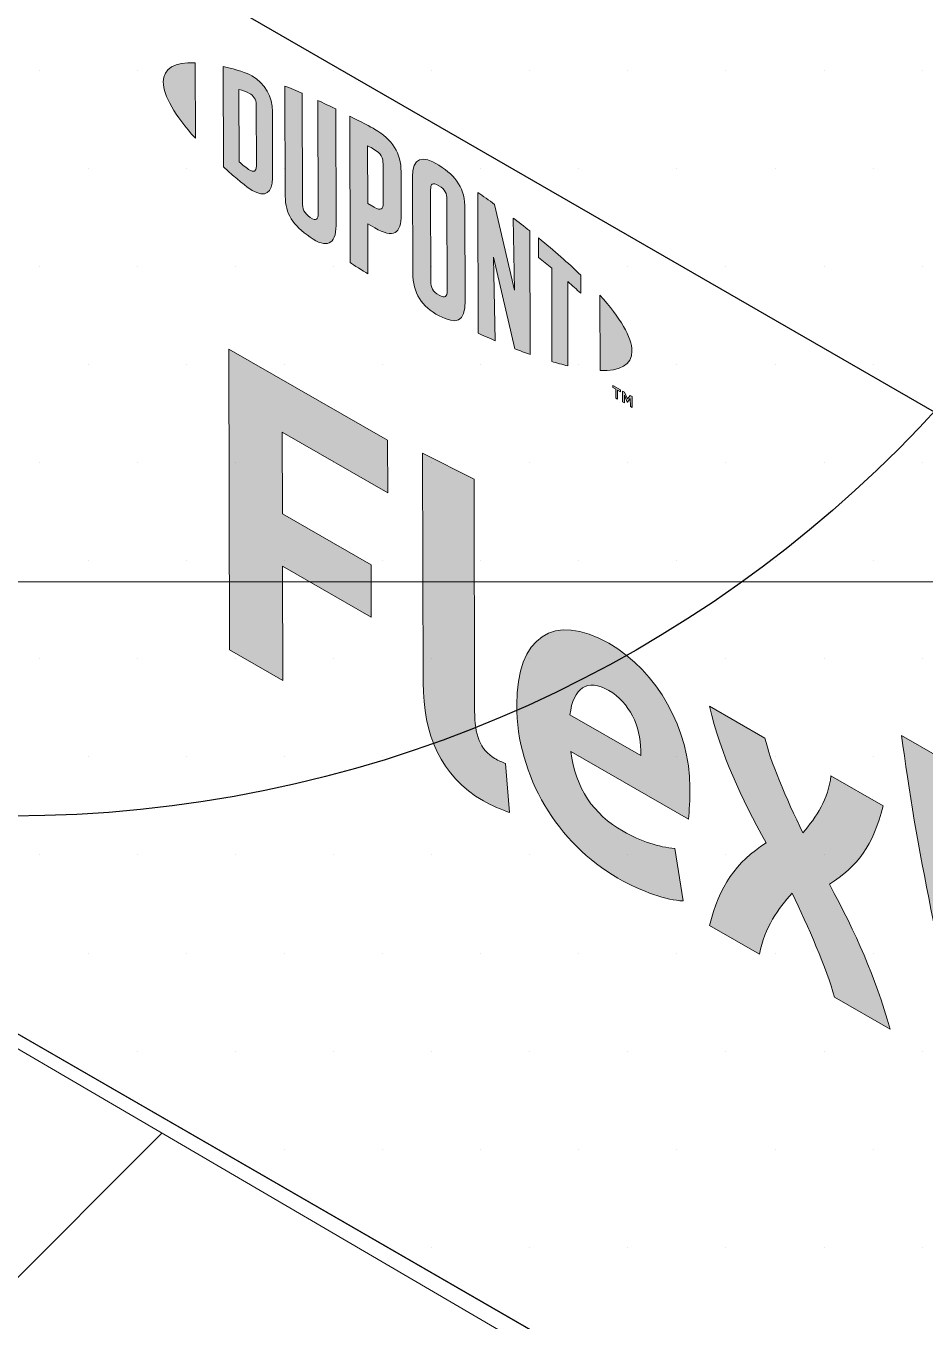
# Model space of a CAD drawing. Extents: x -1337 to 5791, y -3809 to 1769.
# Drawn here: x 1149.75 to 1162.13, y -2810.76 to -2792.93 of the extents above; entities that cross this region are included whole.
import ezdxf

# ---------------------------------------------------------------- set-up
doc = ezdxf.new("R2010")
doc.units = 0
doc.header["$MEASUREMENT"] = 0
for name, color, linetype, lineweight in [('.ATI-HATCH', 7, 'Continuous', 0), ('G-ANNO-TTLB', 7, 'Continuous', 0), ('Layer 12', 7, 'Continuous', 0), ('TYVEK', 7, 'Continuous', 0)]:
    doc.layers.add(name, color=color, linetype=linetype, lineweight=lineweight)

# ---------------------------------------------------------------- blocks, each defined once
blk = doc.blocks.new('Block_96')
at = {"layer": '.ATI-HATCH'}
for points, knots in [([(1134.185, -2787.494), (1134.185, -2793.927), (1137.618, -2799.871), (1143.19, -2803.085), (1143.19, -2803.085), (1183.332, -2826.243), (1183.332, -2826.243), (1183.332, -2826.243), (1183.336, -2810.406), (1183.336, -2810.406), (1183.336, -2810.406), (1152.184, -2792.434), (1152.184, -2792.434), (1152.184, -2792.434), (1152.184, -2770.574), (1152.184, -2770.574), (1152.184, -2770.574), (1134.185, -2760.183), (1134.185, -2760.183), (1134.185, -2760.183), (1134.185, -2787.494), (1134.185, -2787.494)], [0, 0, 0, 0, 1, 1, 1, 2, 2, 2, 3, 3, 3, 4, 4, 4, 5, 5, 5, 6, 6, 6, 7, 7, 7, 7]), ([(1183.342, -2791.27), (1183.342, -2791.27), (1168.694, -2782.82), (1168.694, -2782.82), (1168.694, -2782.82), (1152.184, -2792.434), (1152.184, -2792.434), (1152.184, -2792.434), (1183.336, -2810.406), (1183.336, -2810.406), (1183.336, -2810.406), (1183.342, -2791.27), (1183.342, -2791.27)], [0, 0, 0, 0, 1, 1, 1, 2, 2, 2, 3, 3, 3, 4, 4, 4, 4])]:
    blk.add_open_spline(points, degree=3, knots=knots, dxfattribs=at)
at = {"layer": '.ATI-HATCH', "color": 8, "lineweight": 0, "true_color": 0x808080}
for points in [[(1149.939, -2793.544), (1149.939, -2793.544), (1149.939, -2793.544), (1149.939, -2793.544)], [(1151.289, -2793.544), (1151.289, -2793.544), (1151.289, -2793.544), (1151.289, -2793.544)], [(1152.639, -2793.544), (1152.639, -2793.544), (1152.639, -2793.544), (1152.639, -2793.544)], [(1153.989, -2793.544), (1153.989, -2793.544), (1153.989, -2793.544), (1153.989, -2793.544)], [(1155.339, -2793.544), (1155.339, -2793.544), (1155.339, -2793.544), (1155.339, -2793.544)], [(1156.689, -2793.544), (1156.689, -2793.544), (1156.689, -2793.544), (1156.689, -2793.544)], [(1158.039, -2793.544), (1158.039, -2793.544), (1158.039, -2793.544), (1158.039, -2793.544)], [(1159.389, -2793.544), (1159.389, -2793.544), (1159.389, -2793.544), (1159.389, -2793.544)], [(1160.739, -2793.544), (1160.739, -2793.544), (1160.739, -2793.544), (1160.739, -2793.544)], [(1162.089, -2793.544), (1162.089, -2793.544), (1162.089, -2793.544), (1162.089, -2793.544)], [(1150.614, -2794.894), (1150.614, -2794.894), (1150.614, -2794.894), (1150.614, -2794.894)], [(1151.964, -2794.894), (1151.964, -2794.894), (1151.964, -2794.894), (1151.964, -2794.894)], [(1153.314, -2794.894), (1153.314, -2794.894), (1153.314, -2794.894), (1153.314, -2794.894)], [(1154.664, -2794.894), (1154.664, -2794.894), (1154.664, -2794.894), (1154.664, -2794.894)], [(1156.014, -2794.894), (1156.014, -2794.894), (1156.014, -2794.894), (1156.014, -2794.894)], [(1157.364, -2794.894), (1157.364, -2794.894), (1157.364, -2794.894), (1157.364, -2794.894)], [(1158.714, -2794.894), (1158.714, -2794.894), (1158.714, -2794.894), (1158.714, -2794.894)], [(1160.064, -2794.894), (1160.064, -2794.894), (1160.064, -2794.894), (1160.064, -2794.894)], [(1161.414, -2794.894), (1161.414, -2794.894), (1161.414, -2794.894), (1161.414, -2794.894)], [(1149.939, -2796.244), (1149.939, -2796.244), (1149.939, -2796.244), (1149.939, -2796.244)], [(1151.289, -2796.244), (1151.289, -2796.244), (1151.289, -2796.244), (1151.289, -2796.244)], [(1152.639, -2796.244), (1152.639, -2796.244), (1152.639, -2796.244), (1152.639, -2796.244)], [(1153.989, -2796.244), (1153.989, -2796.244), (1153.989, -2796.244), (1153.989, -2796.244)], [(1155.339, -2796.244), (1155.339, -2796.244), (1155.339, -2796.244), (1155.339, -2796.244)], [(1156.689, -2796.244), (1156.689, -2796.244), (1156.689, -2796.244), (1156.689, -2796.244)], [(1158.039, -2796.244), (1158.039, -2796.244), (1158.039, -2796.244), (1158.039, -2796.244)], [(1159.389, -2796.244), (1159.389, -2796.244), (1159.389, -2796.244), (1159.389, -2796.244)], [(1160.739, -2796.244), (1160.739, -2796.244), (1160.739, -2796.244), (1160.739, -2796.244)], [(1162.089, -2796.244), (1162.089, -2796.244), (1162.089, -2796.244), (1162.089, -2796.244)], [(1150.614, -2797.594), (1150.614, -2797.594), (1150.614, -2797.594), (1150.614, -2797.594)], [(1151.964, -2797.594), (1151.964, -2797.594), (1151.964, -2797.594), (1151.964, -2797.594)], [(1153.314, -2797.594), (1153.314, -2797.594), (1153.314, -2797.594), (1153.314, -2797.594)], [(1154.664, -2797.594), (1154.664, -2797.594), (1154.664, -2797.594), (1154.664, -2797.594)], [(1156.014, -2797.594), (1156.014, -2797.594), (1156.014, -2797.594), (1156.014, -2797.594)], [(1157.364, -2797.594), (1157.364, -2797.594), (1157.364, -2797.594), (1157.364, -2797.594)], [(1158.714, -2797.594), (1158.714, -2797.594), (1158.714, -2797.594), (1158.714, -2797.594)], [(1160.064, -2797.594), (1160.064, -2797.594), (1160.064, -2797.594), (1160.064, -2797.594)], [(1161.414, -2797.594), (1161.414, -2797.594), (1161.414, -2797.594), (1161.414, -2797.594)], [(1149.939, -2798.944), (1149.939, -2798.944), (1149.939, -2798.944), (1149.939, -2798.944)], [(1151.289, -2798.944), (1151.289, -2798.944), (1151.289, -2798.944), (1151.289, -2798.944)], [(1152.639, -2798.944), (1152.639, -2798.944), (1152.639, -2798.944), (1152.639, -2798.944)], [(1153.989, -2798.944), (1153.989, -2798.944), (1153.989, -2798.944), (1153.989, -2798.944)], [(1155.339, -2798.944), (1155.339, -2798.944), (1155.339, -2798.944), (1155.339, -2798.944)], [(1156.689, -2798.944), (1156.689, -2798.944), (1156.689, -2798.944), (1156.689, -2798.944)], [(1158.039, -2798.944), (1158.039, -2798.944), (1158.039, -2798.944), (1158.039, -2798.944)], [(1159.389, -2798.944), (1159.389, -2798.944), (1159.389, -2798.944), (1159.389, -2798.944)], [(1160.739, -2798.944), (1160.739, -2798.944), (1160.739, -2798.944), (1160.739, -2798.944)], [(1162.089, -2798.944), (1162.089, -2798.944), (1162.089, -2798.944), (1162.089, -2798.944)], [(1150.614, -2800.294), (1150.614, -2800.294), (1150.614, -2800.294), (1150.614, -2800.294)], [(1151.964, -2800.294), (1151.964, -2800.294), (1151.964, -2800.294), (1151.964, -2800.294)], [(1153.314, -2800.294), (1153.314, -2800.294), (1153.314, -2800.294), (1153.314, -2800.294)], [(1154.664, -2800.294), (1154.664, -2800.294), (1154.664, -2800.294), (1154.664, -2800.294)], [(1156.014, -2800.294), (1156.014, -2800.294), (1156.014, -2800.294), (1156.014, -2800.294)], [(1157.364, -2800.294), (1157.364, -2800.294), (1157.364, -2800.294), (1157.364, -2800.294)], [(1158.714, -2800.294), (1158.714, -2800.294), (1158.714, -2800.294), (1158.714, -2800.294)], [(1160.064, -2800.294), (1160.064, -2800.294), (1160.064, -2800.294), (1160.064, -2800.294)], [(1161.414, -2800.294), (1161.414, -2800.294), (1161.414, -2800.294), (1161.414, -2800.294)], [(1149.939, -2801.644), (1149.939, -2801.644), (1149.939, -2801.644), (1149.939, -2801.644)], [(1151.289, -2801.644), (1151.289, -2801.644), (1151.289, -2801.644), (1151.289, -2801.644)], [(1152.639, -2801.644), (1152.639, -2801.644), (1152.639, -2801.644), (1152.639, -2801.644)], [(1153.989, -2801.644), (1153.989, -2801.644), (1153.989, -2801.644), (1153.989, -2801.644)], [(1155.339, -2801.644), (1155.339, -2801.644), (1155.339, -2801.644), (1155.339, -2801.644)], [(1156.689, -2801.644), (1156.689, -2801.644), (1156.689, -2801.644), (1156.689, -2801.644)], [(1158.039, -2801.644), (1158.039, -2801.644), (1158.039, -2801.644), (1158.039, -2801.644)], [(1159.389, -2801.644), (1159.389, -2801.644), (1159.389, -2801.644), (1159.389, -2801.644)], [(1160.739, -2801.644), (1160.739, -2801.644), (1160.739, -2801.644), (1160.739, -2801.644)], [(1162.089, -2801.644), (1162.089, -2801.644), (1162.089, -2801.644), (1162.089, -2801.644)], [(1150.614, -2802.994), (1150.614, -2802.994), (1150.614, -2802.994), (1150.614, -2802.994)], [(1151.964, -2802.994), (1151.964, -2802.994), (1151.964, -2802.994), (1151.964, -2802.994)], [(1153.314, -2802.994), (1153.314, -2802.994), (1153.314, -2802.994), (1153.314, -2802.994)], [(1154.664, -2802.994), (1154.664, -2802.994), (1154.664, -2802.994), (1154.664, -2802.994)], [(1156.014, -2802.994), (1156.014, -2802.994), (1156.014, -2802.994), (1156.014, -2802.994)], [(1157.364, -2802.994), (1157.364, -2802.994), (1157.364, -2802.994), (1157.364, -2802.994)], [(1158.714, -2802.994), (1158.714, -2802.994), (1158.714, -2802.994), (1158.714, -2802.994)], [(1160.064, -2802.994), (1160.064, -2802.994), (1160.064, -2802.994), (1160.064, -2802.994)], [(1161.414, -2802.994), (1161.414, -2802.994), (1161.414, -2802.994), (1161.414, -2802.994)], [(1149.939, -2804.344), (1149.939, -2804.344), (1149.939, -2804.344), (1149.939, -2804.344)], [(1151.289, -2804.344), (1151.289, -2804.344), (1151.289, -2804.344), (1151.289, -2804.344)], [(1152.639, -2804.344), (1152.639, -2804.344), (1152.639, -2804.344), (1152.639, -2804.344)], [(1153.989, -2804.344), (1153.989, -2804.344), (1153.989, -2804.344), (1153.989, -2804.344)], [(1155.339, -2804.344), (1155.339, -2804.344), (1155.339, -2804.344), (1155.339, -2804.344)], [(1156.689, -2804.344), (1156.689, -2804.344), (1156.689, -2804.344), (1156.689, -2804.344)], [(1158.039, -2804.344), (1158.039, -2804.344), (1158.039, -2804.344), (1158.039, -2804.344)], [(1159.389, -2804.344), (1159.389, -2804.344), (1159.389, -2804.344), (1159.389, -2804.344)], [(1160.739, -2804.344), (1160.739, -2804.344), (1160.739, -2804.344), (1160.739, -2804.344)], [(1162.089, -2804.344), (1162.089, -2804.344), (1162.089, -2804.344), (1162.089, -2804.344)], [(1150.614, -2805.694), (1150.614, -2805.694), (1150.614, -2805.694), (1150.614, -2805.694)], [(1151.964, -2805.694), (1151.964, -2805.694), (1151.964, -2805.694), (1151.964, -2805.694)], [(1153.314, -2805.694), (1153.314, -2805.694), (1153.314, -2805.694), (1153.314, -2805.694)], [(1154.664, -2805.694), (1154.664, -2805.694), (1154.664, -2805.694), (1154.664, -2805.694)], [(1156.014, -2805.694), (1156.014, -2805.694), (1156.014, -2805.694), (1156.014, -2805.694)], [(1157.364, -2805.694), (1157.364, -2805.694), (1157.364, -2805.694), (1157.364, -2805.694)], [(1158.714, -2805.694), (1158.714, -2805.694), (1158.714, -2805.694), (1158.714, -2805.694)], [(1160.064, -2805.694), (1160.064, -2805.694), (1160.064, -2805.694), (1160.064, -2805.694)], [(1161.414, -2805.694), (1161.414, -2805.694), (1161.414, -2805.694), (1161.414, -2805.694)], [(1151.289, -2807.044), (1151.289, -2807.044), (1151.289, -2807.044), (1151.289, -2807.044)], [(1152.639, -2807.044), (1152.639, -2807.044), (1152.639, -2807.044), (1152.639, -2807.044)], [(1153.989, -2807.044), (1153.989, -2807.044), (1153.989, -2807.044), (1153.989, -2807.044)], [(1155.339, -2807.044), (1155.339, -2807.044), (1155.339, -2807.044), (1155.339, -2807.044)], [(1156.689, -2807.044), (1156.689, -2807.044), (1156.689, -2807.044), (1156.689, -2807.044)], [(1158.039, -2807.044), (1158.039, -2807.044), (1158.039, -2807.044), (1158.039, -2807.044)], [(1159.389, -2807.044), (1159.389, -2807.044), (1159.389, -2807.044), (1159.389, -2807.044)], [(1160.739, -2807.044), (1160.739, -2807.044), (1160.739, -2807.044), (1160.739, -2807.044)], [(1162.089, -2807.044), (1162.089, -2807.044), (1162.089, -2807.044), (1162.089, -2807.044)], [(1153.314, -2808.394), (1153.314, -2808.394), (1153.314, -2808.394), (1153.314, -2808.394)], [(1154.664, -2808.394), (1154.664, -2808.394), (1154.664, -2808.394), (1154.664, -2808.394)], [(1156.014, -2808.394), (1156.014, -2808.394), (1156.014, -2808.394), (1156.014, -2808.394)], [(1157.364, -2808.394), (1157.364, -2808.394), (1157.364, -2808.394), (1157.364, -2808.394)], [(1158.714, -2808.394), (1158.714, -2808.394), (1158.714, -2808.394), (1158.714, -2808.394)], [(1160.064, -2808.394), (1160.064, -2808.394), (1160.064, -2808.394), (1160.064, -2808.394)], [(1161.414, -2808.394), (1161.414, -2808.394), (1161.414, -2808.394), (1161.414, -2808.394)], [(1155.339, -2809.744), (1155.339, -2809.744), (1155.339, -2809.744), (1155.339, -2809.744)], [(1156.689, -2809.744), (1156.689, -2809.744), (1156.689, -2809.744), (1156.689, -2809.744)], [(1158.039, -2809.744), (1158.039, -2809.744), (1158.039, -2809.744), (1158.039, -2809.744)], [(1159.389, -2809.744), (1159.389, -2809.744), (1159.389, -2809.744), (1159.389, -2809.744)], [(1160.739, -2809.744), (1160.739, -2809.744), (1160.739, -2809.744), (1160.739, -2809.744)], [(1162.089, -2809.744), (1162.089, -2809.744), (1162.089, -2809.744), (1162.089, -2809.744)]]:
    blk.add_open_spline(points, degree=3, dxfattribs=at)
blk = doc.blocks.new('Block_435')
at = {"layer": 'TYVEK', "true_color": 0x003b71, "transparency": 33554687}
h = blk.add_hatch(color=156, dxfattribs=at)
h.dxf.hatch_style = 2
edge = h.paths.add_edge_path()
edge.add_spline(control_points=[(1152.556, -2801.522), (1152.556, -2801.522), (1152.546, -2797.382), (1152.546, -2797.382), (1152.546, -2797.382), (1154.732, -2798.636), (1154.732, -2798.636), (1154.732, -2798.636), (1154.733, -2799.358), (1154.733, -2799.358), (1154.733, -2799.358), (1153.282, -2798.524), (1153.282, -2798.524), (1153.282, -2798.524), (1153.284, -2799.648), (1153.284, -2799.648), (1153.284, -2799.648), (1154.505, -2800.349), (1154.505, -2800.349), (1154.505, -2800.349), (1154.507, -2801.071), (1154.507, -2801.071), (1154.507, -2801.071), (1153.286, -2800.37), (1153.286, -2800.37), (1153.286, -2800.37), (1153.29, -2801.944), (1153.29, -2801.944), (1153.29, -2801.944), (1152.556, -2801.522), (1152.556, -2801.522)], knot_values=[0, 0, 0, 0, 1, 1, 1, 2, 2, 2, 3, 3, 3, 4, 4, 4, 5, 5, 5, 6, 6, 6, 7, 7, 7, 8, 8, 8, 9, 9, 9, 10, 10, 10, 10], degree=3, periodic=0)
h = blk.add_hatch(color=156, dxfattribs=at)
h.dxf.hatch_style = 2
edge = h.paths.add_edge_path()
edge.add_spline(control_points=[(1155.929, -2802.366), (1155.93, -2802.686), (1156.002, -2802.898), (1156.208, -2803.016), (1156.259, -2803.046), (1156.31, -2803.069), (1156.356, -2803.084), (1156.356, -2803.084), (1156.409, -2803.758), (1156.409, -2803.758), (1156.312, -2803.726), (1156.153, -2803.658), (1156.05, -2803.599), (1155.46, -2803.26), (1155.223, -2802.681), (1155.221, -2801.971), (1155.221, -2801.971), (1155.214, -2798.813), (1155.214, -2798.813), (1155.214, -2798.813), (1155.922, -2799.172), (1155.922, -2799.172), (1155.922, -2799.172), (1155.929, -2802.366), (1155.929, -2802.366)], knot_values=[0, 0, 0, 0, 1, 1, 1, 2, 2, 2, 3, 3, 3, 4, 4, 4, 5, 5, 5, 6, 6, 6, 7, 7, 7, 8, 8, 8, 8], degree=3, periodic=0)
h = blk.add_hatch(color=156, dxfattribs=at)
h.dxf.hatch_style = 2
edge = h.paths.add_edge_path()
edge.add_spline(control_points=[(1157.241, -2802.416), (1157.241, -2802.416), (1158.216, -2802.976), (1158.216, -2802.976), (1158.216, -2802.976), (1158.215, -2802.905), (1158.215, -2802.905), (1158.215, -2802.573), (1158.06, -2802.243), (1157.778, -2802.081), (1157.48, -2801.91), (1157.286, -2802.04), (1157.241, -2802.416)], knot_values=[0, 0, 0, 0, 1, 1, 1, 2, 2, 2, 3, 3, 3, 4, 4, 4, 4], degree=3, periodic=0)
edge = h.paths.add_edge_path()
edge.add_spline(control_points=[(1158.799, -2804.977), (1158.574, -2804.965), (1158.241, -2804.857), (1157.902, -2804.662), (1157.076, -2804.188), (1156.51, -2803.261), (1156.508, -2802.279), (1156.506, -2801.338), (1157.022, -2800.997), (1157.776, -2801.43), (1158.448, -2801.816), (1158.891, -2802.619), (1158.893, -2803.412), (1158.893, -2803.589), (1158.883, -2803.737), (1158.873, -2803.85), (1158.873, -2803.85), (1157.252, -2802.919), (1157.252, -2802.919), (1157.32, -2803.43), (1157.562, -2803.782), (1157.972, -2804.017), (1158.224, -2804.162), (1158.465, -2804.235), (1158.685, -2804.255), (1158.685, -2804.255), (1158.799, -2804.977), (1158.799, -2804.977)], knot_values=[0, 0, 0, 0, 1, 1, 1, 2, 2, 2, 3, 3, 3, 4, 4, 4, 5, 5, 5, 6, 6, 6, 7, 7, 7, 8, 8, 8, 9, 9, 9, 9], degree=3, periodic=0)
h = blk.add_hatch(color=156, dxfattribs=at)
h.dxf.hatch_style = 2
edge = h.paths.add_edge_path()
edge.add_spline(control_points=[(1159.94, -2804.178), (1159.595, -2803.543), (1159.322, -2802.979), (1159.162, -2802.296), (1159.162, -2802.296), (1159.926, -2802.735), (1159.926, -2802.735), (1159.993, -2803.039), (1160.22, -2803.571), (1160.447, -2804.038), (1160.636, -2803.822), (1160.799, -2803.567), (1160.834, -2803.256), (1160.834, -2803.256), (1161.552, -2803.669), (1161.552, -2803.669), (1161.42, -2804.207), (1161.196, -2804.509), (1160.812, -2804.744), (1161.183, -2805.435), (1161.435, -2805.994), (1161.647, -2806.741), (1161.647, -2806.741), (1160.883, -2806.303), (1160.883, -2806.303), (1160.774, -2805.909), (1160.516, -2805.319), (1160.3, -2804.869), (1160.106, -2805.083), (1159.922, -2805.332), (1159.851, -2805.711), (1159.851, -2805.711), (1159.164, -2805.316), (1159.164, -2805.316), (1159.291, -2804.774), (1159.531, -2804.44), (1159.94, -2804.178)], knot_values=[0, 0, 0, 0, 1, 1, 1, 2, 2, 2, 3, 3, 3, 4, 4, 4, 5, 5, 5, 6, 6, 6, 7, 7, 7, 8, 8, 8, 9, 9, 9, 10, 10, 10, 11, 11, 11, 12, 12, 12, 12], degree=3, periodic=0)
h = blk.add_hatch(color=156, dxfattribs=at)
h.dxf.hatch_style = 2
edge = h.paths.add_edge_path()
edge.add_spline(control_points=[(1165.941, -2805.072), (1165.941, -2805.072), (1166.69, -2805.502), (1166.69, -2805.502), (1166.499, -2806.768), (1166.164, -2808.2), (1165.731, -2809.086), (1165.731, -2809.086), (1164.925, -2808.623), (1164.925, -2808.623), (1164.672, -2807.74), (1164.444, -2806.741), (1164.252, -2805.661), (1164.059, -2806.52), (1163.841, -2807.263), (1163.586, -2807.855), (1163.586, -2807.855), (1162.781, -2807.392), (1162.781, -2807.392), (1162.367, -2806.021), (1161.999, -2804.185), (1161.806, -2802.698), (1161.806, -2802.698), (1162.55, -2803.125), (1162.55, -2803.125), (1162.712, -2804.464), (1163.003, -2806.031), (1163.215, -2806.844), (1163.434, -2806.279), (1163.774, -2805.115), (1163.92, -2803.911), (1163.92, -2803.911), (1164.576, -2804.288), (1164.576, -2804.288), (1164.733, -2805.666), (1165.07, -2807.218), (1165.298, -2808.04), (1165.501, -2807.466), (1165.79, -2806.231), (1165.941, -2805.072)], knot_values=[0, 0, 0, 0, 1, 1, 1, 2, 2, 2, 3, 3, 3, 4, 4, 4, 5, 5, 5, 6, 6, 6, 7, 7, 7, 8, 8, 8, 9, 9, 9, 10, 10, 10, 11, 11, 11, 12, 12, 12, 13, 13, 13, 13], degree=3, periodic=0)
at = {"layer": 'TYVEK'}
for points, knots in [([(1152.556, -2801.522), (1152.556, -2801.522), (1152.546, -2797.382), (1152.546, -2797.382), (1152.546, -2797.382), (1154.732, -2798.636), (1154.732, -2798.636), (1154.732, -2798.636), (1154.733, -2799.358), (1154.733, -2799.358), (1154.733, -2799.358), (1153.282, -2798.524), (1153.282, -2798.524), (1153.282, -2798.524), (1153.284, -2799.648), (1153.284, -2799.648), (1153.284, -2799.648), (1154.505, -2800.349), (1154.505, -2800.349), (1154.505, -2800.349), (1154.507, -2801.071), (1154.507, -2801.071), (1154.507, -2801.071), (1153.286, -2800.37), (1153.286, -2800.37), (1153.286, -2800.37), (1153.29, -2801.944), (1153.29, -2801.944), (1153.29, -2801.944), (1152.556, -2801.522), (1152.556, -2801.522)], [0, 0, 0, 0, 1, 1, 1, 2, 2, 2, 3, 3, 3, 4, 4, 4, 5, 5, 5, 6, 6, 6, 7, 7, 7, 8, 8, 8, 9, 9, 9, 10, 10, 10, 10]), ([(1155.929, -2802.366), (1155.93, -2802.686), (1156.002, -2802.898), (1156.208, -2803.016), (1156.259, -2803.046), (1156.31, -2803.069), (1156.356, -2803.084), (1156.356, -2803.084), (1156.409, -2803.758), (1156.409, -2803.758), (1156.312, -2803.726), (1156.153, -2803.658), (1156.05, -2803.599), (1155.46, -2803.26), (1155.223, -2802.681), (1155.221, -2801.971), (1155.221, -2801.971), (1155.214, -2798.813), (1155.214, -2798.813), (1155.214, -2798.813), (1155.922, -2799.172), (1155.922, -2799.172), (1155.922, -2799.172), (1155.929, -2802.366), (1155.929, -2802.366)], [0, 0, 0, 0, 1, 1, 1, 2, 2, 2, 3, 3, 3, 4, 4, 4, 5, 5, 5, 6, 6, 6, 7, 7, 7, 8, 8, 8, 8]), ([(1158.799, -2804.977), (1158.574, -2804.965), (1158.241, -2804.857), (1157.902, -2804.662), (1157.076, -2804.188), (1156.51, -2803.261), (1156.508, -2802.279), (1156.506, -2801.338), (1157.022, -2800.997), (1157.776, -2801.43), (1158.448, -2801.816), (1158.891, -2802.619), (1158.893, -2803.412), (1158.893, -2803.589), (1158.883, -2803.737), (1158.873, -2803.85), (1158.873, -2803.85), (1157.252, -2802.919), (1157.252, -2802.919), (1157.32, -2803.43), (1157.562, -2803.782), (1157.972, -2804.017), (1158.224, -2804.162), (1158.465, -2804.235), (1158.685, -2804.255), (1158.685, -2804.255), (1158.799, -2804.977), (1158.799, -2804.977)], [0, 0, 0, 0, 1, 1, 1, 2, 2, 2, 3, 3, 3, 4, 4, 4, 5, 5, 5, 6, 6, 6, 7, 7, 7, 8, 8, 8, 9, 9, 9, 9]), ([(1157.241, -2802.416), (1157.241, -2802.416), (1158.216, -2802.976), (1158.216, -2802.976), (1158.216, -2802.976), (1158.215, -2802.905), (1158.215, -2802.905), (1158.215, -2802.573), (1158.06, -2802.243), (1157.778, -2802.081), (1157.48, -2801.91), (1157.286, -2802.04), (1157.241, -2802.416)], [0, 0, 0, 0, 1, 1, 1, 2, 2, 2, 3, 3, 3, 4, 4, 4, 4]), ([(1159.94, -2804.178), (1159.595, -2803.543), (1159.322, -2802.979), (1159.162, -2802.296), (1159.162, -2802.296), (1159.926, -2802.735), (1159.926, -2802.735), (1159.993, -2803.039), (1160.22, -2803.571), (1160.447, -2804.038), (1160.636, -2803.822), (1160.799, -2803.567), (1160.834, -2803.256), (1160.834, -2803.256), (1161.552, -2803.669), (1161.552, -2803.669), (1161.42, -2804.207), (1161.196, -2804.509), (1160.812, -2804.744), (1161.183, -2805.435), (1161.435, -2805.994), (1161.647, -2806.741), (1161.647, -2806.741), (1160.883, -2806.303), (1160.883, -2806.303), (1160.774, -2805.909), (1160.516, -2805.319), (1160.3, -2804.869), (1160.106, -2805.083), (1159.922, -2805.332), (1159.851, -2805.711), (1159.851, -2805.711), (1159.164, -2805.316), (1159.164, -2805.316), (1159.291, -2804.774), (1159.531, -2804.44), (1159.94, -2804.178)], [0, 0, 0, 0, 1, 1, 1, 2, 2, 2, 3, 3, 3, 4, 4, 4, 5, 5, 5, 6, 6, 6, 7, 7, 7, 8, 8, 8, 9, 9, 9, 10, 10, 10, 11, 11, 11, 12, 12, 12, 12]), ([(1165.941, -2805.072), (1165.941, -2805.072), (1166.69, -2805.502), (1166.69, -2805.502), (1166.499, -2806.768), (1166.164, -2808.2), (1165.731, -2809.086), (1165.731, -2809.086), (1164.925, -2808.623), (1164.925, -2808.623), (1164.672, -2807.74), (1164.444, -2806.741), (1164.252, -2805.661), (1164.059, -2806.52), (1163.841, -2807.263), (1163.586, -2807.855), (1163.586, -2807.855), (1162.781, -2807.392), (1162.781, -2807.392), (1162.367, -2806.021), (1161.999, -2804.185), (1161.806, -2802.698), (1161.806, -2802.698), (1162.55, -2803.125), (1162.55, -2803.125), (1162.712, -2804.464), (1163.003, -2806.031), (1163.215, -2806.844), (1163.434, -2806.279), (1163.774, -2805.115), (1163.92, -2803.911), (1163.92, -2803.911), (1164.576, -2804.288), (1164.576, -2804.288), (1164.733, -2805.666), (1165.07, -2807.218), (1165.298, -2808.04), (1165.501, -2807.466), (1165.79, -2806.231), (1165.941, -2805.072)], [0, 0, 0, 0, 1, 1, 1, 2, 2, 2, 3, 3, 3, 4, 4, 4, 5, 5, 5, 6, 6, 6, 7, 7, 7, 8, 8, 8, 9, 9, 9, 10, 10, 10, 11, 11, 11, 12, 12, 12, 13, 13, 13, 13])]:
    blk.add_open_spline(points, degree=3, knots=knots, dxfattribs=at)
blk = doc.blocks.new('Block_436')
at = {"layer": 'TYVEK', "true_color": 0x003b71, "transparency": 33554687}
h = blk.add_hatch(color=156, dxfattribs=at)
h.dxf.hatch_style = 2
edge = h.paths.add_edge_path()
edge.add_spline(control_points=[(1151.644, -2793.703), (1151.644, -2793.894), (1151.805, -2794.164), (1152.085, -2794.478), (1152.085, -2794.478), (1152.083, -2793.438), (1152.083, -2793.438), (1151.803, -2793.429), (1151.643, -2793.515), (1151.644, -2793.703)], knot_values=[0, 0, 0, 0, 1, 1, 1, 2, 2, 2, 3, 3, 3, 3], degree=3, periodic=0)
h = blk.add_hatch(color=156, dxfattribs=at)
h.dxf.hatch_style = 2
edge = h.paths.add_edge_path()
edge.add_spline(control_points=[(1152.925, -2794.863), (1152.925, -2794.943), (1152.884, -2794.946), (1152.834, -2794.917), (1152.796, -2794.895), (1152.736, -2794.844), (1152.687, -2794.801), (1152.687, -2794.801), (1152.685, -2793.807), (1152.685, -2793.807), (1152.733, -2793.82), (1152.793, -2793.838), (1152.832, -2793.861), (1152.881, -2793.889), (1152.923, -2793.939), (1152.923, -2794.019), (1152.923, -2794.019), (1152.925, -2794.863), (1152.925, -2794.863)], knot_values=[0, 0, 0, 0, 1, 1, 1, 2, 2, 2, 3, 3, 3, 4, 4, 4, 5, 5, 5, 6, 6, 6, 6], degree=3, periodic=0)
edge = h.paths.add_edge_path()
edge.add_spline(control_points=[(1152.864, -2793.619), (1152.785, -2793.575), (1152.673, -2793.536), (1152.469, -2793.492), (1152.469, -2793.492), (1152.472, -2794.87), (1152.472, -2794.87), (1152.652, -2795.035), (1152.789, -2795.151), (1152.867, -2795.196), (1153.047, -2795.299), (1153.148, -2795.23), (1153.148, -2795.026), (1153.148, -2795.026), (1153.146, -2794.112), (1153.146, -2794.112), (1153.145, -2793.908), (1153.044, -2793.723), (1152.864, -2793.619)], knot_values=[0, 0, 0, 0, 1, 1, 1, 2, 2, 2, 3, 3, 3, 4, 4, 4, 5, 5, 5, 6, 6, 6, 6], degree=3, periodic=0)
h = blk.add_hatch(color=156, dxfattribs=at)
h.dxf.hatch_style = 2
edge = h.paths.add_edge_path()
edge.add_spline(control_points=[(1153.776, -2795.513), (1153.776, -2795.593), (1153.752, -2795.629), (1153.666, -2795.568), (1153.581, -2795.507), (1153.558, -2795.453), (1153.558, -2795.358), (1153.558, -2795.358), (1153.554, -2793.859), (1153.554, -2793.859), (1153.498, -2793.834), (1153.373, -2793.782), (1153.319, -2793.76), (1153.319, -2793.76), (1153.323, -2795.276), (1153.323, -2795.276), (1153.323, -2795.518), (1153.425, -2795.671), (1153.667, -2795.841), (1153.887, -2795.997), (1154.022, -2795.946), (1154.022, -2795.678), (1154.022, -2795.678), (1154.018, -2794.075), (1154.018, -2794.075), (1153.972, -2794.052), (1153.821, -2793.98), (1153.772, -2793.958), (1153.772, -2793.958), (1153.776, -2795.513), (1153.776, -2795.513)], knot_values=[0, 0, 0, 0, 1, 1, 1, 2, 2, 2, 3, 3, 3, 4, 4, 4, 5, 5, 5, 6, 6, 6, 7, 7, 7, 8, 8, 8, 9, 9, 9, 10, 10, 10, 10], degree=3, periodic=0)
h = blk.add_hatch(color=156, dxfattribs=at)
h.dxf.hatch_style = 2
edge = h.paths.add_edge_path()
edge.add_spline(control_points=[(1154.67, -2795.369), (1154.671, -2795.455), (1154.644, -2795.484), (1154.545, -2795.427), (1154.545, -2795.427), (1154.458, -2795.378), (1154.458, -2795.378), (1154.458, -2795.378), (1154.456, -2794.582), (1154.456, -2794.582), (1154.495, -2794.601), (1154.515, -2794.612), (1154.538, -2794.626), (1154.646, -2794.688), (1154.669, -2794.748), (1154.669, -2794.836), (1154.669, -2794.836), (1154.67, -2795.369), (1154.67, -2795.369)], knot_values=[0, 0, 0, 0, 1, 1, 1, 2, 2, 2, 3, 3, 3, 4, 4, 4, 5, 5, 5, 6, 6, 6, 6], degree=3, periodic=0)
edge = h.paths.add_edge_path()
edge.add_spline(control_points=[(1154.552, -2794.352), (1154.509, -2794.328), (1154.353, -2794.244), (1154.21, -2794.172), (1154.21, -2794.172), (1154.215, -2796.19), (1154.215, -2796.19), (1154.263, -2796.221), (1154.391, -2796.302), (1154.461, -2796.344), (1154.461, -2796.344), (1154.459, -2795.658), (1154.459, -2795.658), (1154.459, -2795.658), (1154.555, -2795.713), (1154.555, -2795.713), (1154.813, -2795.86), (1154.92, -2795.789), (1154.919, -2795.532), (1154.919, -2795.532), (1154.917, -2794.938), (1154.917, -2794.938), (1154.917, -2794.687), (1154.796, -2794.492), (1154.552, -2794.352)], knot_values=[0, 0, 0, 0, 1, 1, 1, 2, 2, 2, 3, 3, 3, 4, 4, 4, 5, 5, 5, 6, 6, 6, 7, 7, 7, 8, 8, 8, 8], degree=3, periodic=0)
h = blk.add_hatch(color=156, dxfattribs=at)
h.dxf.hatch_style = 2
edge = h.paths.add_edge_path()
edge.add_spline(control_points=[(1155.551, -2796.578), (1155.551, -2796.657), (1155.528, -2796.686), (1155.441, -2796.639), (1155.351, -2796.59), (1155.327, -2796.532), (1155.327, -2796.449), (1155.327, -2796.449), (1155.323, -2795.191), (1155.323, -2795.191), (1155.323, -2795.108), (1155.347, -2795.076), (1155.437, -2795.131), (1155.524, -2795.184), (1155.547, -2795.24), (1155.548, -2795.319), (1155.548, -2795.319), (1155.551, -2796.578), (1155.551, -2796.578)], knot_values=[0, 0, 0, 0, 1, 1, 1, 2, 2, 2, 3, 3, 3, 4, 4, 4, 5, 5, 5, 6, 6, 6, 6], degree=3, periodic=0)
edge = h.paths.add_edge_path()
edge.add_spline(control_points=[(1155.436, -2794.849), (1155.208, -2794.705), (1155.073, -2794.743), (1155.074, -2795.009), (1155.074, -2795.009), (1155.077, -2796.329), (1155.077, -2796.329), (1155.078, -2796.61), (1155.201, -2796.796), (1155.441, -2796.922), (1155.677, -2797.045), (1155.8, -2797.013), (1155.799, -2796.714), (1155.799, -2796.714), (1155.796, -2795.454), (1155.796, -2795.454), (1155.795, -2795.17), (1155.684, -2795.005), (1155.436, -2794.849)], knot_values=[0, 0, 0, 0, 1, 1, 1, 2, 2, 2, 3, 3, 3, 4, 4, 4, 5, 5, 5, 6, 6, 6, 6], degree=3, periodic=0)
h = blk.add_hatch(color=156, dxfattribs=at)
h.dxf.hatch_style = 2
edge = h.paths.add_edge_path()
edge.add_spline(control_points=[(1156.48, -2796.571), (1156.48, -2796.571), (1156.205, -2795.388), (1156.205, -2795.388), (1156.131, -2795.334), (1156.041, -2795.271), (1155.972, -2795.224), (1155.972, -2795.224), (1155.977, -2797.161), (1155.977, -2797.161), (1156.025, -2797.183), (1156.149, -2797.238), (1156.213, -2797.266), (1156.213, -2797.266), (1156.191, -2796.113), (1156.191, -2796.113), (1156.191, -2796.113), (1156.482, -2797.376), (1156.482, -2797.376), (1156.544, -2797.4), (1156.633, -2797.433), (1156.692, -2797.454), (1156.692, -2797.454), (1156.688, -2795.752), (1156.688, -2795.752), (1156.626, -2795.703), (1156.515, -2795.617), (1156.461, -2795.577), (1156.461, -2795.577), (1156.48, -2796.571), (1156.48, -2796.571)], knot_values=[0, 0, 0, 0, 1, 1, 1, 2, 2, 2, 3, 3, 3, 4, 4, 4, 5, 5, 5, 6, 6, 6, 7, 7, 7, 8, 8, 8, 9, 9, 9, 10, 10, 10, 10], degree=3, periodic=0)
h = blk.add_hatch(color=156, dxfattribs=at)
h.dxf.hatch_style = 2
edge = h.paths.add_edge_path()
edge.add_spline(control_points=[(1156.81, -2796.12), (1156.871, -2796.167), (1156.931, -2796.216), (1156.99, -2796.264), (1156.99, -2796.264), (1156.993, -2797.552), (1156.993, -2797.552), (1157.047, -2797.568), (1157.146, -2797.595), (1157.213, -2797.611), (1157.213, -2797.611), (1157.21, -2796.451), (1157.21, -2796.451), (1157.274, -2796.507), (1157.334, -2796.561), (1157.389, -2796.61), (1157.389, -2796.61), (1157.389, -2796.362), (1157.389, -2796.362), (1157.215, -2796.192), (1157.028, -2796.028), (1156.81, -2795.85), (1156.81, -2795.85), (1156.81, -2796.12), (1156.81, -2796.12)], knot_values=[0, 0, 0, 0, 1, 1, 1, 2, 2, 2, 3, 3, 3, 4, 4, 4, 5, 5, 5, 6, 6, 6, 7, 7, 7, 8, 8, 8, 8], degree=3, periodic=0)
h = blk.add_hatch(color=156, dxfattribs=at)
h.dxf.hatch_style = 2
edge = h.paths.add_edge_path()
edge.add_spline(control_points=[(1158.095, -2797.407), (1158.095, -2797.598), (1157.935, -2797.684), (1157.656, -2797.676), (1157.656, -2797.676), (1157.653, -2796.636), (1157.653, -2796.636), (1157.933, -2796.949), (1158.094, -2797.218), (1158.095, -2797.407)], knot_values=[0, 0, 0, 0, 1, 1, 1, 2, 2, 2, 3, 3, 3, 3], degree=3, periodic=0)
h = blk.add_hatch(color=156, dxfattribs=at)
h.dxf.hatch_style = 2
edge = h.paths.add_edge_path()
edge.add_spline(control_points=[(1157.966, -2797.958), (1157.966, -2797.958), (1157.992, -2797.973), (1157.992, -2797.973), (1157.992, -2797.973), (1158.032, -2798.066), (1158.032, -2798.066), (1158.032, -2798.066), (1158.071, -2798.018), (1158.071, -2798.018), (1158.071, -2798.018), (1158.096, -2798.033), (1158.096, -2798.033), (1158.096, -2798.033), (1158.097, -2798.183), (1158.097, -2798.183), (1158.097, -2798.183), (1158.073, -2798.169), (1158.073, -2798.169), (1158.073, -2798.169), (1158.072, -2798.062), (1158.072, -2798.062), (1158.072, -2798.062), (1158.033, -2798.111), (1158.033, -2798.111), (1158.033, -2798.111), (1158.03, -2798.109), (1158.03, -2798.109), (1158.03, -2798.109), (1157.99, -2798.015), (1157.99, -2798.015), (1157.99, -2798.015), (1157.99, -2798.121), (1157.99, -2798.121), (1157.99, -2798.121), (1157.966, -2798.107), (1157.966, -2798.107), (1157.966, -2798.107), (1157.966, -2797.958), (1157.966, -2797.958)], knot_values=[0, 0, 0, 0, 1, 1, 1, 2, 2, 2, 3, 3, 3, 4, 4, 4, 5, 5, 5, 6, 6, 6, 7, 7, 7, 8, 8, 8, 9, 9, 9, 10, 10, 10, 11, 11, 11, 12, 12, 12, 13, 13, 13, 13], degree=3, periodic=0)
edge = h.paths.add_edge_path()
edge.add_spline(control_points=[(1157.873, -2797.931), (1157.873, -2797.931), (1157.833, -2797.908), (1157.833, -2797.908), (1157.833, -2797.908), (1157.833, -2797.881), (1157.833, -2797.881), (1157.833, -2797.881), (1157.938, -2797.942), (1157.938, -2797.942), (1157.938, -2797.942), (1157.938, -2797.968), (1157.938, -2797.968), (1157.938, -2797.968), (1157.898, -2797.945), (1157.898, -2797.945), (1157.898, -2797.945), (1157.898, -2798.068), (1157.898, -2798.068), (1157.898, -2798.068), (1157.873, -2798.054), (1157.873, -2798.054), (1157.873, -2798.054), (1157.873, -2797.931), (1157.873, -2797.931)], knot_values=[0, 0, 0, 0, 1, 1, 1, 2, 2, 2, 3, 3, 3, 4, 4, 4, 5, 5, 5, 6, 6, 6, 7, 7, 7, 8, 8, 8, 8], degree=3, periodic=0)
at = {"layer": 'TYVEK'}
for points, knots in [([(1151.644, -2793.703), (1151.644, -2793.894), (1151.805, -2794.164), (1152.085, -2794.478), (1152.085, -2794.478), (1152.083, -2793.438), (1152.083, -2793.438), (1151.803, -2793.429), (1151.643, -2793.515), (1151.644, -2793.703)], [0, 0, 0, 0, 1, 1, 1, 2, 2, 2, 3, 3, 3, 3]), ([(1152.864, -2793.619), (1152.785, -2793.575), (1152.673, -2793.536), (1152.469, -2793.492), (1152.469, -2793.492), (1152.472, -2794.87), (1152.472, -2794.87), (1152.652, -2795.035), (1152.789, -2795.151), (1152.867, -2795.196), (1153.047, -2795.299), (1153.148, -2795.23), (1153.148, -2795.026), (1153.148, -2795.026), (1153.146, -2794.112), (1153.146, -2794.112), (1153.145, -2793.908), (1153.044, -2793.723), (1152.864, -2793.619)], [0, 0, 0, 0, 1, 1, 1, 2, 2, 2, 3, 3, 3, 4, 4, 4, 5, 5, 5, 6, 6, 6, 6]), ([(1152.925, -2794.863), (1152.925, -2794.943), (1152.884, -2794.946), (1152.834, -2794.917), (1152.796, -2794.895), (1152.736, -2794.844), (1152.687, -2794.801), (1152.687, -2794.801), (1152.685, -2793.807), (1152.685, -2793.807), (1152.733, -2793.82), (1152.793, -2793.838), (1152.832, -2793.861), (1152.881, -2793.889), (1152.923, -2793.939), (1152.923, -2794.019), (1152.923, -2794.019), (1152.925, -2794.863), (1152.925, -2794.863)], [0, 0, 0, 0, 1, 1, 1, 2, 2, 2, 3, 3, 3, 4, 4, 4, 5, 5, 5, 6, 6, 6, 6]), ([(1153.776, -2795.513), (1153.776, -2795.593), (1153.752, -2795.629), (1153.666, -2795.568), (1153.581, -2795.507), (1153.558, -2795.453), (1153.558, -2795.358), (1153.558, -2795.358), (1153.554, -2793.859), (1153.554, -2793.859), (1153.498, -2793.834), (1153.373, -2793.782), (1153.319, -2793.76), (1153.319, -2793.76), (1153.323, -2795.276), (1153.323, -2795.276), (1153.323, -2795.518), (1153.425, -2795.671), (1153.667, -2795.841), (1153.887, -2795.997), (1154.022, -2795.946), (1154.022, -2795.678), (1154.022, -2795.678), (1154.018, -2794.075), (1154.018, -2794.075), (1153.972, -2794.052), (1153.821, -2793.98), (1153.772, -2793.958), (1153.772, -2793.958), (1153.776, -2795.513), (1153.776, -2795.513)], [0, 0, 0, 0, 1, 1, 1, 2, 2, 2, 3, 3, 3, 4, 4, 4, 5, 5, 5, 6, 6, 6, 7, 7, 7, 8, 8, 8, 9, 9, 9, 10, 10, 10, 10]), ([(1154.552, -2794.352), (1154.509, -2794.328), (1154.353, -2794.244), (1154.21, -2794.172), (1154.21, -2794.172), (1154.215, -2796.19), (1154.215, -2796.19), (1154.263, -2796.221), (1154.391, -2796.302), (1154.461, -2796.344), (1154.461, -2796.344), (1154.459, -2795.658), (1154.459, -2795.658), (1154.459, -2795.658), (1154.555, -2795.713), (1154.555, -2795.713), (1154.813, -2795.86), (1154.92, -2795.789), (1154.919, -2795.532), (1154.919, -2795.532), (1154.917, -2794.938), (1154.917, -2794.938), (1154.917, -2794.687), (1154.796, -2794.492), (1154.552, -2794.352)], [0, 0, 0, 0, 1, 1, 1, 2, 2, 2, 3, 3, 3, 4, 4, 4, 5, 5, 5, 6, 6, 6, 7, 7, 7, 8, 8, 8, 8]), ([(1154.67, -2795.369), (1154.671, -2795.455), (1154.644, -2795.484), (1154.545, -2795.427), (1154.545, -2795.427), (1154.458, -2795.378), (1154.458, -2795.378), (1154.458, -2795.378), (1154.456, -2794.582), (1154.456, -2794.582), (1154.495, -2794.601), (1154.515, -2794.612), (1154.538, -2794.626), (1154.646, -2794.688), (1154.669, -2794.748), (1154.669, -2794.836), (1154.669, -2794.836), (1154.67, -2795.369), (1154.67, -2795.369)], [0, 0, 0, 0, 1, 1, 1, 2, 2, 2, 3, 3, 3, 4, 4, 4, 5, 5, 5, 6, 6, 6, 6]), ([(1155.436, -2794.849), (1155.208, -2794.705), (1155.073, -2794.743), (1155.074, -2795.009), (1155.074, -2795.009), (1155.077, -2796.329), (1155.077, -2796.329), (1155.078, -2796.61), (1155.201, -2796.796), (1155.441, -2796.922), (1155.677, -2797.045), (1155.8, -2797.013), (1155.799, -2796.714), (1155.799, -2796.714), (1155.796, -2795.454), (1155.796, -2795.454), (1155.795, -2795.17), (1155.684, -2795.005), (1155.436, -2794.849)], [0, 0, 0, 0, 1, 1, 1, 2, 2, 2, 3, 3, 3, 4, 4, 4, 5, 5, 5, 6, 6, 6, 6]), ([(1155.551, -2796.578), (1155.551, -2796.657), (1155.528, -2796.686), (1155.441, -2796.639), (1155.351, -2796.59), (1155.327, -2796.532), (1155.327, -2796.449), (1155.327, -2796.449), (1155.323, -2795.191), (1155.323, -2795.191), (1155.323, -2795.108), (1155.347, -2795.076), (1155.437, -2795.131), (1155.524, -2795.184), (1155.547, -2795.24), (1155.548, -2795.319), (1155.548, -2795.319), (1155.551, -2796.578), (1155.551, -2796.578)], [0, 0, 0, 0, 1, 1, 1, 2, 2, 2, 3, 3, 3, 4, 4, 4, 5, 5, 5, 6, 6, 6, 6]), ([(1156.48, -2796.571), (1156.48, -2796.571), (1156.205, -2795.388), (1156.205, -2795.388), (1156.131, -2795.334), (1156.041, -2795.271), (1155.972, -2795.224), (1155.972, -2795.224), (1155.977, -2797.161), (1155.977, -2797.161), (1156.025, -2797.183), (1156.149, -2797.238), (1156.213, -2797.266), (1156.213, -2797.266), (1156.191, -2796.113), (1156.191, -2796.113), (1156.191, -2796.113), (1156.482, -2797.376), (1156.482, -2797.376), (1156.544, -2797.4), (1156.633, -2797.433), (1156.692, -2797.454), (1156.692, -2797.454), (1156.688, -2795.752), (1156.688, -2795.752), (1156.626, -2795.703), (1156.515, -2795.617), (1156.461, -2795.577), (1156.461, -2795.577), (1156.48, -2796.571), (1156.48, -2796.571)], [0, 0, 0, 0, 1, 1, 1, 2, 2, 2, 3, 3, 3, 4, 4, 4, 5, 5, 5, 6, 6, 6, 7, 7, 7, 8, 8, 8, 9, 9, 9, 10, 10, 10, 10]), ([(1156.81, -2796.12), (1156.871, -2796.167), (1156.931, -2796.216), (1156.99, -2796.264), (1156.99, -2796.264), (1156.993, -2797.552), (1156.993, -2797.552), (1157.047, -2797.568), (1157.146, -2797.595), (1157.213, -2797.611), (1157.213, -2797.611), (1157.21, -2796.451), (1157.21, -2796.451), (1157.274, -2796.507), (1157.334, -2796.561), (1157.389, -2796.61), (1157.389, -2796.61), (1157.389, -2796.362), (1157.389, -2796.362), (1157.215, -2796.192), (1157.028, -2796.028), (1156.81, -2795.85), (1156.81, -2795.85), (1156.81, -2796.12), (1156.81, -2796.12)], [0, 0, 0, 0, 1, 1, 1, 2, 2, 2, 3, 3, 3, 4, 4, 4, 5, 5, 5, 6, 6, 6, 7, 7, 7, 8, 8, 8, 8]), ([(1158.095, -2797.407), (1158.095, -2797.598), (1157.935, -2797.684), (1157.656, -2797.676), (1157.656, -2797.676), (1157.653, -2796.636), (1157.653, -2796.636), (1157.933, -2796.949), (1158.094, -2797.218), (1158.095, -2797.407)], [0, 0, 0, 0, 1, 1, 1, 2, 2, 2, 3, 3, 3, 3]), ([(1157.873, -2797.931), (1157.873, -2797.931), (1157.833, -2797.908), (1157.833, -2797.908), (1157.833, -2797.908), (1157.833, -2797.881), (1157.833, -2797.881), (1157.833, -2797.881), (1157.938, -2797.942), (1157.938, -2797.942), (1157.938, -2797.942), (1157.938, -2797.968), (1157.938, -2797.968), (1157.938, -2797.968), (1157.898, -2797.945), (1157.898, -2797.945), (1157.898, -2797.945), (1157.898, -2798.068), (1157.898, -2798.068), (1157.898, -2798.068), (1157.873, -2798.054), (1157.873, -2798.054), (1157.873, -2798.054), (1157.873, -2797.931), (1157.873, -2797.931)], [0, 0, 0, 0, 1, 1, 1, 2, 2, 2, 3, 3, 3, 4, 4, 4, 5, 5, 5, 6, 6, 6, 7, 7, 7, 8, 8, 8, 8]), ([(1157.966, -2797.958), (1157.966, -2797.958), (1157.992, -2797.973), (1157.992, -2797.973), (1157.992, -2797.973), (1158.032, -2798.066), (1158.032, -2798.066), (1158.032, -2798.066), (1158.071, -2798.018), (1158.071, -2798.018), (1158.071, -2798.018), (1158.096, -2798.033), (1158.096, -2798.033), (1158.096, -2798.033), (1158.097, -2798.183), (1158.097, -2798.183), (1158.097, -2798.183), (1158.073, -2798.169), (1158.073, -2798.169), (1158.073, -2798.169), (1158.072, -2798.062), (1158.072, -2798.062), (1158.072, -2798.062), (1158.033, -2798.111), (1158.033, -2798.111), (1158.033, -2798.111), (1158.03, -2798.109), (1158.03, -2798.109), (1158.03, -2798.109), (1157.99, -2798.015), (1157.99, -2798.015), (1157.99, -2798.015), (1157.99, -2798.121), (1157.99, -2798.121), (1157.99, -2798.121), (1157.966, -2798.107), (1157.966, -2798.107), (1157.966, -2798.107), (1157.966, -2797.958), (1157.966, -2797.958)], [0, 0, 0, 0, 1, 1, 1, 2, 2, 2, 3, 3, 3, 4, 4, 4, 5, 5, 5, 6, 6, 6, 7, 7, 7, 8, 8, 8, 9, 9, 9, 10, 10, 10, 11, 11, 11, 12, 12, 12, 13, 13, 13, 13])]:
    blk.add_open_spline(points, degree=3, knots=knots, dxfattribs=at)
blk = doc.blocks.new('Block_434')
at = {"layer": 'TYVEK'}
for name in ['Block_436', 'Block_435']:
    blk.add_blockref(name, (0, 0), dxfattribs=at)
blk = doc.blocks.new('Block_656')
at = {"layer": 'Layer 12'}
blk.add_lwpolyline([(1183.351, -2800.584), (1141.208, -2800.584), (1141.208, -2712.945), (1183.351, -2712.945)], close=True, dxfattribs=at)
blk = doc.blocks.new('Block_655')
at = {"layer": 'Layer 12'}
blk.add_lwpolyline([(1183.351, -2800.584), (1141.208, -2800.584), (1141.208, -2712.945), (1183.351, -2712.945)], close=True, dxfattribs=at)
blk.add_blockref('Block_656', (0, 0), dxfattribs=at)

msp = doc.modelspace()

# ---------------------------------------------------------------- hatches: boundary and pattern name
at = {"layer": 'G-ANNO-TTLB', "true_color": 0xff00ff, "transparency": 33554687}
h = msp.add_hatch(color=6, dxfattribs=at)
edge = h.paths.add_edge_path()
edge.add_spline(control_points=[(1773.018, -3692.604), (1773.018, -3692.604), (-1156.5, -3692.604), (-1156.5, -3692.604), (-1156.5, -3692.604), (-1156.5, -1235.604), (-1156.5, -1235.604), (-1156.5, -1235.604), (1773.018, -1235.604), (1773.018, -1235.604), (1773.018, -1235.604), (1773.018, -3692.604), (1773.018, -3692.604)], knot_values=[0, 0, 0, 0, 1, 1, 1, 2, 2, 2, 3, 3, 3, 4, 4, 4, 4], degree=3, periodic=0)
edge = h.paths.add_edge_path()
edge.add_spline(control_points=[(-1147.5, -1244.604), (-1147.5, -1244.604), (-1147.5, -3683.604), (-1147.5, -3683.604), (-1147.5, -3683.604), (1764.018, -3683.604), (1764.018, -3683.604), (1764.018, -3683.604), (1764.018, -1244.604), (1764.018, -1244.604), (1764.018, -1244.604), (-1147.5, -1244.604), (-1147.5, -1244.604)], knot_values=[0, 0, 0, 0, 1, 1, 1, 2, 2, 2, 3, 3, 3, 4, 4, 4, 4], degree=3, periodic=0)
edge.add_line((-1147.5, -1244.604), (-1147.5, -1244.604))
at = {"layer": 'Layer 12', "true_color": 0x000000, "transparency": 33554687}
h = msp.add_hatch(dxfattribs=at)
h.set_pattern_fill('_U', color=18, scale=10, angle=45, style=2, pattern_type=0)
h.set_pattern_definition([(45, (0, 0), (-7.071067, 7.07107), [])])
h.paths.add_polyline_path([(1182.529, -2842.627), (1119.297, -2805.921), (1132.646, -2797.08), (1182.383, -2826.154)])

# ---------------------------------------------------------------- linework, layer by layer
at = {"layer": 'G-ANNO-TTLB'}
for points in [[(1773.018, -3692.604), (1773.018, -3692.604), (-1156.5, -3692.604), (-1156.5, -3692.604), (-1156.5, -3692.604), (-1156.5, -1235.604), (-1156.5, -1235.604), (-1156.5, -1235.604), (1773.018, -1235.604), (1773.018, -1235.604), (1773.018, -1235.604), (1773.018, -3692.604), (1773.018, -3692.604)], [(-1147.5, -1244.604), (-1147.5, -1244.604), (-1147.5, -3683.604), (-1147.5, -3683.604), (-1147.5, -3683.604), (1764.018, -3683.604), (1764.018, -3683.604), (1764.018, -3683.604), (1764.018, -1244.604), (1764.018, -1244.604), (1764.018, -1244.604), (-1147.5, -1244.604), (-1147.5, -1244.604)]]:
    msp.add_open_spline(points, degree=3, knots=[0, 0, 0, 0, 1, 1, 1, 2, 2, 2, 3, 3, 3, 4, 4, 4, 4], dxfattribs=at)
at = {"layer": 'Layer 12'}
msp.add_lwpolyline([(1182.529, -2842.627), (1119.297, -2805.921), (1132.646, -2797.08), (1182.383, -2826.154)], close=True, dxfattribs=at)
at = {"layer": 'TYVEK', "color": 18, "lineweight": 25, "true_color": 0x000000}
msp.add_line((1152.184, -2792.434), (1183.37, -2810.426), dxfattribs=at)
at = {"layer": 'TYVEK', "color": 4, "lineweight": 25, "true_color": 0x00ffff}
for p, q in [((1152.184, -2792.434), (1183.37, -2810.425)), ((1134.198, -2797.897), (1183.383, -2826.273)), ((1143.19, -2803.085), (1183.37, -2826.265))]:
    msp.add_line(p, q, dxfattribs=at)
at = {"layer": 'TYVEK', "color": 18, "lineweight": 25, "true_color": 0x000000}
msp.add_circle((1149.567, -2786.56), 17.248, dxfattribs=at)

# ---------------------------------------------------------------- block references
at = {"layer": '.ATI-HATCH'}
msp.add_blockref('Block_96', (0, 0), dxfattribs=at)
at = {"layer": 'Layer 12'}
msp.add_blockref('Block_655', (0, 0), dxfattribs=at)
at = {"layer": 'TYVEK'}
msp.add_blockref('Block_434', (0, 0), dxfattribs=at)

doc.saveas('drawing.dxf')
